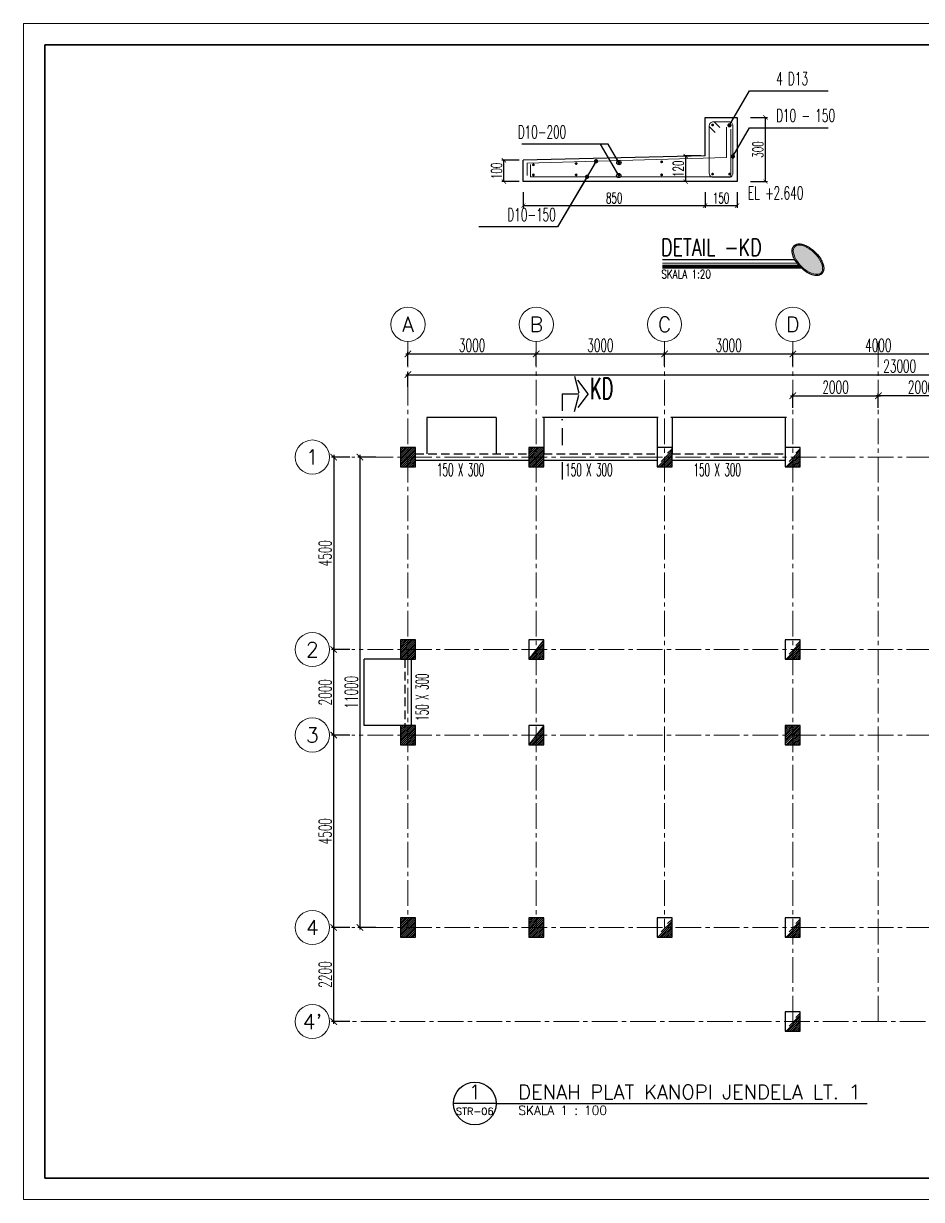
# Model space of a CAD drawing. Header units: inches. Extents: x 266054 to 836293, y -258454 to -102650.
# Drawn here: x 706297 to 727297, y -193548 to -166048 of the extents above; entities that cross this region are included whole.
import ezdxf
from ezdxf.enums import TextEntityAlignment as Align

# ---------------------------------------------------------------- set-up
doc = ezdxf.new("R2010")
doc.units = ezdxf.units.IN
doc.header["$LTSCALE"] = 800
doc.header["$MEASUREMENT"] = 0
for name, pattern in [('CENTER2', [1.125, 0.75, -0.125, 0.125, -0.125]), ('DASHDOT', [1, 0.5, -0.25, 0, -0.25]), ('HIDDEN', [0.375, 0.25, -0.125])]:
    doc.linetypes.add(name, pattern=pattern)
for name, color, linetype, lineweight in [('AS', 8, 'CENTER2', 5), ('BESI', 1, 'Continuous', 13), ('DIM', 251, 'Continuous', 0), ('DM', 8, 'Continuous', 5), ('GRS KOP', 1, 'Continuous', 35), ('hacht', 8, 'Continuous', 5), ('kop', 7, 'Continuous', 20), ('NOT', 7, 'Continuous', 15)]:
    doc.layers.add(name, color=color, linetype=linetype, lineweight=lineweight)
for name, color, linetype in [('Balok', 4, 'HIDDEN'), ('HAT', 8, 'Continuous'), ('KOL', 5, 'Continuous'), ('LOGO', 7, 'Continuous'), ('NOTASI', 230, 'Continuous'), ('POT', 15, 'DASHDOT'), ('sloop', 4, 'Continuous'), ('TEXT', 4, 'Continuous')]:
    doc.layers.add(name, color=color, linetype=linetype)
doc.styles.add('BARU', font='arial.ttf')
doc.styles.add('DICK STYLE 100', font='romans.shx', dxfattribs={"width": 0.6, "height": 300})
doc.styles.add('rm', font='romans.shx', dxfattribs={"width": 0.6, "height": 250})
doc.styles.add('ROMAND', font='romant.shx', dxfattribs={"width": 0.75, "height": 300})
doc.styles.add('ROMANS', font='romans.shx', dxfattribs={"width": 0.8, "height": 0.25})
doc.styles.add('S', font='SIMPLEX', dxfattribs={"width": 1.1})
doc.styles.get("Standard").update_dxf_attribs({"font": 'romans.shx'})
doc.dimstyles.new('100 A', dxfattribs={"dimtxt": 250, "dimasz": 150, "dimexe": 50, "dimexo": 50, "dimgap": 50, "dimtad": 1, "dimdec": 0, "dimrnd": 1, "dimtxsty": 'DICK STYLE 100', "dimblk": 'ARCHTICK', "dimcen": 100, "dimdle": 50, "dimclrd": 18, "dimclre": 18, "dimclrt": 7, "dimadec": 0, "dimazin": 2, "dimtfac": 1, "dimtdec": 0, "dimtix": 1, "dimtmove": 0, "dimatfit": 3, "dimfxl": 0, "dimarcsym": 0})
doc.dimstyles.new('Copy of 100', dxfattribs={"dimtxt": 200, "dimasz": 100, "dimexe": 50, "dimexo": 100, "dimgap": 50, "dimtad": 1, "dimdec": 0, "dimzin": 0, "dimdsep": 46, "dimtxsty": 'rm', "dimblk": 'ARCHTICK', "dimcen": 0.09, "dimclrd": 16, "dimclre": 16, "dimclrt": 7, "dimadec": 0, "dimazin": 0, "dimtfac": 1, "dimtdec": 0, "dimtix": 1, "dimtmove": 2, "dimatfit": 3, "dimfxl": 0, "dimtolj": 1, "dimtzin": 0, "dimarcsym": 0})
doc.dimstyles.get("Standard").update_dxf_attribs({"dimtxt": 0.18, "dimasz": 0.18, "dimexe": 0.18, "dimexo": 0.0625, "dimgap": 0.09, "dimtad": 0, "dimtih": 1, "dimtoh": 1, "dimdec": 4, "dimzin": 0, "dimdsep": 46, "dimtxsty": 'Standard', "dimcen": 0.09, "dimadec": 0, "dimazin": 0, "dimtfac": 1, "dimtdec": 4, "dimtofl": 0, "dimtmove": 0, "dimatfit": 3, "dimfxl": 0, "dimtolj": 1, "dimtzin": 0, "dimarcsym": 0})

# ---------------------------------------------------------------- blocks, each defined once
blk = doc.blocks.new('NAV')
blk.add_circle((0, -0.4), 0.4)
at = {"style": 'S', "width": 0.75, "flags": 4}
blk.add_attdef('AV', text='', height=0.3, dxfattribs=at).set_placement((0, -0.4), align=Align.MIDDLE)
blk = doc.blocks.new('_ArchTick')
at = {"layer": 'LOGO', "color": 0, "const_width": 0.15}
blk.add_lwpolyline([(-0.5, -0.5), (0.5, 0.5)], dxfattribs=at)
blk = doc.blocks.new('*D300')
at = {"layer": 'Defpoints', "color": 0, "ltscale": 5}
for p in [(718287, -173774), (715287, -174106), (718287, -174106)]:
    blk.add_point(p, dxfattribs=at)
at = {"layer": 'hacht', "color": 18, "lineweight": -2, "ltscale": 5}
for p, q in [((715237, -173774), (718337, -173774)), ((715287, -174056), (715287, -173724)), ((718287, -174056), (718287, -173724))]:
    blk.add_line(p, q, dxfattribs=at)
at = {"layer": 'hacht', "color": 18, "lineweight": -2, "ltscale": 5, "xscale": 150, "yscale": 150, "zscale": 150, "rotation": 180}
blk.add_blockref('_ArchTick', (715287, -173774), dxfattribs=at)
at = {"layer": 'hacht', "color": 18, "lineweight": -2, "ltscale": 5, "xscale": 150, "yscale": 150, "zscale": 150}
blk.add_blockref('_ArchTick', (718287, -173774), dxfattribs=at)
at = {"layer": 'hacht', "color": 7, "ltscale": 5, "insert": (716787, -173574), "char_height": 300, "attachment_point": 5, "style": 'DICK STYLE 100'}
blk.add_mtext('3000', dxfattribs=at)
blk = doc.blocks.new('*D301')
at = {"layer": 'Defpoints', "color": 0, "ltscale": 5}
for p in [(738287, -174260), (715287, -174593), (738287, -174593)]:
    blk.add_point(p, dxfattribs=at)
at = {"layer": 'hacht', "color": 18, "lineweight": -2, "ltscale": 5}
for p, q in [((715237, -174260), (738337, -174260)), ((715287, -174543), (715287, -174210)), ((738287, -174543), (738287, -174210))]:
    blk.add_line(p, q, dxfattribs=at)
at = {"layer": 'hacht', "color": 18, "lineweight": -2, "ltscale": 5, "xscale": 150, "yscale": 150, "zscale": 150, "rotation": 180}
blk.add_blockref('_ArchTick', (715287, -174260), dxfattribs=at)
at = {"layer": 'hacht', "color": 18, "lineweight": -2, "ltscale": 5, "xscale": 150, "yscale": 150, "zscale": 150}
blk.add_blockref('_ArchTick', (738287, -174260), dxfattribs=at)
at = {"layer": 'hacht', "color": 7, "ltscale": 5, "insert": (726787, -174060), "char_height": 300, "attachment_point": 5, "style": 'DICK STYLE 100'}
blk.add_mtext('23000', dxfattribs=at)
blk = doc.blocks.new('*D302')
at = {"layer": 'Defpoints', "color": 0, "ltscale": 5}
for p in [(721287, -173774), (718287, -174106), (721287, -174106)]:
    blk.add_point(p, dxfattribs=at)
at = {"layer": 'hacht', "color": 18, "lineweight": -2, "ltscale": 5}
for p, q in [((718237, -173774), (721337, -173774)), ((718287, -174056), (718287, -173724)), ((721287, -174056), (721287, -173724))]:
    blk.add_line(p, q, dxfattribs=at)
at = {"layer": 'hacht', "color": 18, "lineweight": -2, "ltscale": 5, "xscale": 150, "yscale": 150, "zscale": 150, "rotation": 180}
blk.add_blockref('_ArchTick', (718287, -173774), dxfattribs=at)
at = {"layer": 'hacht', "color": 18, "lineweight": -2, "ltscale": 5, "xscale": 150, "yscale": 150, "zscale": 150}
blk.add_blockref('_ArchTick', (721287, -173774), dxfattribs=at)
at = {"layer": 'hacht', "color": 7, "ltscale": 5, "insert": (719787, -173574), "char_height": 300, "attachment_point": 5, "style": 'DICK STYLE 100'}
blk.add_mtext('3000', dxfattribs=at)
blk = doc.blocks.new('*D303')
at = {"layer": 'Defpoints', "color": 0, "ltscale": 5}
for p in [(724287, -173774), (721287, -174106), (724287, -174106)]:
    blk.add_point(p, dxfattribs=at)
at = {"layer": 'hacht', "color": 18, "lineweight": -2, "ltscale": 5}
for p, q in [((721237, -173774), (724337, -173774)), ((721287, -174056), (721287, -173724)), ((724287, -174056), (724287, -173724))]:
    blk.add_line(p, q, dxfattribs=at)
at = {"layer": 'hacht', "color": 18, "lineweight": -2, "ltscale": 5, "xscale": 150, "yscale": 150, "zscale": 150, "rotation": 180}
blk.add_blockref('_ArchTick', (721287, -173774), dxfattribs=at)
at = {"layer": 'hacht', "color": 18, "lineweight": -2, "ltscale": 5, "xscale": 150, "yscale": 150, "zscale": 150}
blk.add_blockref('_ArchTick', (724287, -173774), dxfattribs=at)
at = {"layer": 'hacht', "color": 7, "ltscale": 5, "insert": (722787, -173574), "char_height": 300, "attachment_point": 5, "style": 'DICK STYLE 100'}
blk.add_mtext('3000', dxfattribs=at)
blk = doc.blocks.new('*D304')
at = {"layer": 'Defpoints', "color": 0, "ltscale": 5}
for p in [(728287, -173774), (724287, -174106), (728287, -174106)]:
    blk.add_point(p, dxfattribs=at)
at = {"layer": 'hacht', "color": 18, "lineweight": -2, "ltscale": 5}
for p, q in [((724237, -173774), (728337, -173774)), ((724287, -174056), (724287, -173724)), ((728287, -174056), (728287, -173724))]:
    blk.add_line(p, q, dxfattribs=at)
at = {"layer": 'hacht', "color": 18, "lineweight": -2, "ltscale": 5, "xscale": 150, "yscale": 150, "zscale": 150, "rotation": 180}
blk.add_blockref('_ArchTick', (724287, -173774), dxfattribs=at)
at = {"layer": 'hacht', "color": 18, "lineweight": -2, "ltscale": 5, "xscale": 150, "yscale": 150, "zscale": 150}
blk.add_blockref('_ArchTick', (728287, -173774), dxfattribs=at)
at = {"layer": 'hacht', "color": 7, "ltscale": 5, "insert": (726287, -173574), "char_height": 300, "attachment_point": 5, "style": 'DICK STYLE 100'}
blk.add_mtext('4000', dxfattribs=at)
blk = doc.blocks.new('*D308')
at = {"layer": 'Defpoints', "color": 0, "ltscale": 5}
for p in [(713551, -182687), (713976, -182687), (713976, -187187)]:
    blk.add_point(p, dxfattribs=at)
at = {"layer": 'hacht', "color": 18, "lineweight": -2, "ltscale": 5}
for p, q in [((713926, -182687), (713501, -182687)), ((713551, -187237), (713551, -182637)), ((713926, -187187), (713501, -187187))]:
    blk.add_line(p, q, dxfattribs=at)
at = {"layer": 'hacht', "color": 18, "lineweight": -2, "ltscale": 5, "xscale": 150, "yscale": 150, "zscale": 150}
for p, rotation in [((713551, -182687), 90), ((713551, -187187), 270)]:
    blk.add_blockref('_ArchTick', p, dxfattribs=dict(at, rotation=rotation))
at = {"layer": 'hacht', "color": 7, "ltscale": 5, "insert": (713351, -184937), "char_height": 300, "attachment_point": 5, "rotation": 90, "style": 'DICK STYLE 100'}
blk.add_mtext('4500', dxfattribs=at)
blk = doc.blocks.new('*D309')
at = {"layer": 'Defpoints', "color": 0, "ltscale": 5}
for p in [(713551, -187187), (713976, -187187), (713976, -189387)]:
    blk.add_point(p, dxfattribs=at)
at = {"layer": 'hacht', "color": 18, "lineweight": -2, "ltscale": 5}
for p, q in [((713926, -187187), (713501, -187187)), ((713551, -189437), (713551, -187137)), ((713926, -189387), (713501, -189387))]:
    blk.add_line(p, q, dxfattribs=at)
at = {"layer": 'hacht', "color": 18, "lineweight": -2, "ltscale": 5, "xscale": 150, "yscale": 150, "zscale": 150}
for p, rotation in [((713551, -187187), 90), ((713551, -189387), 270)]:
    blk.add_blockref('_ArchTick', p, dxfattribs=dict(at, rotation=rotation))
at = {"layer": 'hacht', "color": 7, "ltscale": 5, "insert": (713351, -188287), "char_height": 300, "attachment_point": 5, "rotation": 90, "style": 'DICK STYLE 100'}
blk.add_mtext('2200', dxfattribs=at)
blk = doc.blocks.new('*D310')
at = {"layer": 'Defpoints', "color": 0, "ltscale": 5}
for p in [(713551, -180687), (713976, -180687), (713976, -182687)]:
    blk.add_point(p, dxfattribs=at)
at = {"layer": 'hacht', "color": 18, "lineweight": -2, "ltscale": 5}
for p, q in [((713551, -182737), (713551, -180637)), ((713926, -180687), (713501, -180687)), ((713926, -182687), (713501, -182687))]:
    blk.add_line(p, q, dxfattribs=at)
at = {"layer": 'hacht', "color": 18, "lineweight": -2, "ltscale": 5, "xscale": 150, "yscale": 150, "zscale": 150}
for p, rotation in [((713551, -180687), 90), ((713551, -182687), 270)]:
    blk.add_blockref('_ArchTick', p, dxfattribs=dict(at, rotation=rotation))
at = {"layer": 'hacht', "color": 7, "ltscale": 5, "insert": (713351, -181687), "char_height": 300, "attachment_point": 5, "rotation": 90, "style": 'DICK STYLE 100'}
blk.add_mtext('2000', dxfattribs=at)
blk = doc.blocks.new('*D311')
at = {"layer": 'Defpoints', "color": 0, "ltscale": 5}
for p in [(713976, -176187), (713551, -180687), (713976, -180687)]:
    blk.add_point(p, dxfattribs=at)
at = {"layer": 'hacht', "color": 18, "lineweight": -2, "ltscale": 5}
for p, q in [((713926, -176187), (713501, -176187)), ((713551, -176137), (713551, -180737)), ((713926, -180687), (713501, -180687))]:
    blk.add_line(p, q, dxfattribs=at)
at = {"layer": 'hacht', "color": 18, "lineweight": -2, "ltscale": 5, "xscale": 150, "yscale": 150, "zscale": 150}
for p, rotation in [((713551, -176187), 90), ((713551, -180687), 270)]:
    blk.add_blockref('_ArchTick', p, dxfattribs=dict(at, rotation=rotation))
at = {"layer": 'hacht', "color": 7, "ltscale": 5, "insert": (713351, -178437), "char_height": 300, "attachment_point": 5, "rotation": 90, "style": 'DICK STYLE 100'}
blk.add_mtext('4500', dxfattribs=at)
blk = doc.blocks.new('*D312')
at = {"layer": 'Defpoints', "color": 0, "ltscale": 5}
for p in [(714587, -176187), (714162, -187187), (714587, -187187)]:
    blk.add_point(p, dxfattribs=at)
at = {"layer": 'hacht', "color": 18, "lineweight": -2, "ltscale": 5}
for p, q in [((714537, -176187), (714112, -176187)), ((714162, -176137), (714162, -187237)), ((714537, -187187), (714112, -187187))]:
    blk.add_line(p, q, dxfattribs=at)
at = {"layer": 'hacht', "color": 18, "lineweight": -2, "ltscale": 5, "xscale": 150, "yscale": 150, "zscale": 150}
for p, rotation in [((714162, -176187), 90), ((714162, -187187), 270)]:
    blk.add_blockref('_ArchTick', p, dxfattribs=dict(at, rotation=rotation))
at = {"layer": 'hacht', "color": 7, "ltscale": 5, "insert": (713962, -181687), "char_height": 300, "attachment_point": 5, "rotation": 90, "style": 'DICK STYLE 100'}
blk.add_mtext('11000', dxfattribs=at)
blk = doc.blocks.new('*D313')
at = {"layer": 'Defpoints', "color": 0, "ltscale": 5}
for p in [(726287, -174752), (724287, -175084), (726287, -175084)]:
    blk.add_point(p, dxfattribs=at)
at = {"layer": 'hacht', "color": 18, "lineweight": -2, "ltscale": 5}
for p, q in [((724237, -174752), (726337, -174752)), ((724287, -175034), (724287, -174702)), ((726287, -175034), (726287, -174702))]:
    blk.add_line(p, q, dxfattribs=at)
at = {"layer": 'hacht', "color": 18, "lineweight": -2, "ltscale": 5, "xscale": 150, "yscale": 150, "zscale": 150, "rotation": 180}
blk.add_blockref('_ArchTick', (724287, -174752), dxfattribs=at)
at = {"layer": 'hacht', "color": 18, "lineweight": -2, "ltscale": 5, "xscale": 150, "yscale": 150, "zscale": 150}
blk.add_blockref('_ArchTick', (726287, -174752), dxfattribs=at)
at = {"layer": 'hacht', "color": 7, "ltscale": 5, "insert": (725287, -174552), "char_height": 300, "attachment_point": 5, "style": 'DICK STYLE 100'}
blk.add_mtext('2000', dxfattribs=at)
blk = doc.blocks.new('*D314')
at = {"layer": 'Defpoints', "color": 0, "ltscale": 5}
for p in [(726287, -174752), (726287, -175084), (728287, -175084)]:
    blk.add_point(p, dxfattribs=at)
at = {"layer": 'hacht', "color": 18, "lineweight": -2, "ltscale": 5}
for p, q in [((728337, -174752), (726237, -174752)), ((726287, -175034), (726287, -174702)), ((728287, -175034), (728287, -174702))]:
    blk.add_line(p, q, dxfattribs=at)
at = {"layer": 'hacht', "color": 18, "lineweight": -2, "ltscale": 5, "xscale": 150, "yscale": 150, "zscale": 150, "rotation": 180}
blk.add_blockref('_ArchTick', (726287, -174752), dxfattribs=at)
at = {"layer": 'hacht', "color": 18, "lineweight": -2, "ltscale": 5, "xscale": 150, "yscale": 150, "zscale": 150}
blk.add_blockref('_ArchTick', (728287, -174752), dxfattribs=at)
at = {"layer": 'hacht', "color": 7, "ltscale": 5, "insert": (727287, -174552), "char_height": 300, "attachment_point": 5, "style": 'DICK STYLE 100'}
blk.add_mtext('2000', dxfattribs=at)
blk = doc.blocks.new('kop')
at = {"layer": 'GRS KOP'}
blk.add_lwpolyline([(1, 54), (83, 54), (83, 1), (1, 1)], close=True, dxfattribs=at)
at = {"layer": 'kop', "color": 7}
for p, q in [((84, 55), (0, 55)), ((0, 55), (0, 0)), ((0, 0), (84, 0))]:
    blk.add_line(p, q, dxfattribs=at)
at = {"layer": 'kop', "style": 'BARU', "flags": 4}
for p, height in [((73.8, 5.4), 0.35), ((73.8, 4.9), 0.35), ((80.303, 5.382), 0.25), ((80.303, 4.882), 0.25), ((73.8, 4.4), 0.35), ((80.303, 4.382), 0.25)]:
    blk.add_attdef('-', p, '', height=height, dxfattribs=at)
at = {"layer": 'kop', "flags": 4}
for tag, p in [('AR-00', (78.057, 2.648)), ('00', (81.238, 2.647))]:
    blk.add_attdef(tag, text='', height=0.35, dxfattribs=at).set_placement(p, align=Align.MIDDLE)
blk = doc.blocks.new('Ndtpd')
at = {"lineweight": -3}
blk.add_line((0.747, 0), (-0.747, 0), dxfattribs=at)
blk.add_circle((0, 0), 0.747, dxfattribs=at)
at = {"color": 10, "lineweight": -3, "style": 'S', "width": 1.1, "flags": 4}
blk.add_attdef('NO', text='', height=0.5, dxfattribs=at).set_placement((0, 0.148), align=Align.CENTER)
blk.add_attdef('NDTPD', (1.516, 0.148), '', height=0.5, dxfattribs=at)
at = {"color": 5, "lineweight": -3, "style": 'S', "width": 1.1, "flags": 4}
blk.add_attdef('NOLBR', text='', height=0.3, dxfattribs=at).set_placement((0, -0.398), align=Align.CENTER)
blk.add_attdef('SKALA', (1.523, -0.398), '', height=0.3, dxfattribs=at)
blk = doc.blocks.new('*D487')
at = {"layer": 'Defpoints', "color": 0}
for p in [(717985, -169894), (722235, -169894), (722235, -170305)]:
    blk.add_point(p, dxfattribs=at)
at = {"layer": 'DIM', "color": 16, "lineweight": -2}
for p, q in [((717985, -169994), (717985, -170355)), ((722235, -169994), (722235, -170355)), ((717985, -170305), (722235, -170305))]:
    blk.add_line(p, q, dxfattribs=at)
at = {"layer": 'DIM', "color": 16, "lineweight": -2, "xscale": 100, "yscale": 100, "zscale": 100, "rotation": 180}
blk.add_blockref('_ArchTick', (717985, -170305), dxfattribs=at)
at = {"layer": 'DIM', "color": 16, "lineweight": -2, "xscale": 100, "yscale": 100, "zscale": 100}
blk.add_blockref('_ArchTick', (722235, -170305), dxfattribs=at)
at = {"layer": 'DIM', "color": 7, "insert": (720110, -170130), "char_height": 250, "attachment_point": 5, "style": 'rm'}
blk.add_mtext('\\A1;850', dxfattribs=at)
blk = doc.blocks.new('*D488')
at = {"layer": 'Defpoints', "color": 0}
for p in [(717533, -169245), (717985, -169245), (717985, -169745)]:
    blk.add_point(p, dxfattribs=at)
at = {"layer": 'DIM', "color": 16, "lineweight": -2}
for p, q in [((717885, -169245), (717483, -169245)), ((717533, -169745), (717533, -169245)), ((717885, -169745), (717483, -169745))]:
    blk.add_line(p, q, dxfattribs=at)
at = {"layer": 'DIM', "color": 16, "lineweight": -2, "xscale": 100, "yscale": 100, "zscale": 100}
for p, rotation in [((717533, -169245), 90), ((717533, -169745), 270)]:
    blk.add_blockref('_ArchTick', p, dxfattribs=dict(at, rotation=rotation))
at = {"layer": 'DIM', "color": 7, "insert": (717358, -169495), "char_height": 250, "attachment_point": 5, "rotation": 90, "style": 'rm'}
blk.add_mtext('\\A1;100', dxfattribs=at)
blk = doc.blocks.new('*D489')
at = {"layer": 'Defpoints', "color": 0}
for p in [(721783, -169145), (722235, -169145), (722235, -169745)]:
    blk.add_point(p, dxfattribs=at)
at = {"layer": 'DIM', "color": 16, "lineweight": -2}
for p, q in [((722135, -169145), (721733, -169145)), ((721783, -169745), (721783, -169145)), ((722135, -169745), (721733, -169745))]:
    blk.add_line(p, q, dxfattribs=at)
at = {"layer": 'DIM', "color": 16, "lineweight": -2, "xscale": 100, "yscale": 100, "zscale": 100}
for p, rotation in [((721783, -169145), 90), ((721783, -169745), 270)]:
    blk.add_blockref('_ArchTick', p, dxfattribs=dict(at, rotation=rotation))
at = {"layer": 'DIM', "color": 7, "insert": (721608, -169445), "char_height": 250, "attachment_point": 5, "rotation": 90, "style": 'rm'}
blk.add_mtext('\\A1;120', dxfattribs=at)
blk = doc.blocks.new('*D490')
at = {"layer": 'Defpoints', "color": 0}
for p in [(723195, -168245), (723647, -168245), (723195, -169745)]:
    blk.add_point(p, dxfattribs=at)
at = {"layer": 'DIM', "color": 16, "lineweight": -2}
for p, q in [((723295, -168245), (723697, -168245)), ((723647, -169745), (723647, -168245)), ((723295, -169745), (723697, -169745))]:
    blk.add_line(p, q, dxfattribs=at)
at = {"layer": 'DIM', "color": 16, "lineweight": -2, "xscale": 100, "yscale": 100, "zscale": 100}
for p, rotation in [((723647, -168245), 90), ((723647, -169745), 270)]:
    blk.add_blockref('_ArchTick', p, dxfattribs=dict(at, rotation=rotation))
at = {"layer": 'DIM', "color": 7, "insert": (723472, -168995), "char_height": 250, "attachment_point": 5, "rotation": 90, "style": 'rm'}
blk.add_mtext('\\A1;300', dxfattribs=at)
blk = doc.blocks.new('*D491')
at = {"layer": 'Defpoints', "color": 0}
for p in [(722235, -169894), (722985, -169894), (722985, -170305)]:
    blk.add_point(p, dxfattribs=at)
at = {"layer": 'DIM', "color": 16, "lineweight": -2}
for p, q in [((722235, -169994), (722235, -170355)), ((722985, -169994), (722985, -170355)), ((722235, -170305), (722985, -170305))]:
    blk.add_line(p, q, dxfattribs=at)
at = {"layer": 'DIM', "color": 16, "lineweight": -2, "xscale": 100, "yscale": 100, "zscale": 100, "rotation": 180}
blk.add_blockref('_ArchTick', (722235, -170305), dxfattribs=at)
at = {"layer": 'DIM', "color": 16, "lineweight": -2, "xscale": 100, "yscale": 100, "zscale": 100}
blk.add_blockref('_ArchTick', (722985, -170305), dxfattribs=at)
at = {"layer": 'DIM', "color": 7, "insert": (722610, -170130), "char_height": 250, "attachment_point": 5, "style": 'rm'}
blk.add_mtext('\\A1;150', dxfattribs=at)

msp = doc.modelspace()

# ---------------------------------------------------------------- hatches: boundary and pattern name
at = {"layer": 'DM'}
h = msp.add_hatch(color=253, dxfattribs=at)
h.set_gradient(color1=(173, 173, 173), one_color=1, tint=1, name='SPHERICAL')
edge = h.paths.add_edge_path()
edge.add_ellipse((724641.5, -171571.9), major_axis=(-305.5, 305.5), ratio=0.5030364, start_angle=-238.65144, end_angle=63.29594)
edge.add_ellipse((724641.5, -171571.9), major_axis=(-305.5, 305.5), ratio=0.5030364, start_angle=63.29594, end_angle=121.34856)
at = {"layer": 'hacht', "ltscale": 5}
h = msp.add_hatch(dxfattribs=at)
h.set_pattern_fill('ANSI31', color=256, scale=250, style=0)
h.set_pattern_definition([(45, (397430.503, -3335.423), (-22.097087, 22.097087), [])])
h.paths.add_polyline_path([(715462.3, -175962.3), (715112.3, -175962.3), (715112.3, -176412.3), (715462.3, -176412.3)])
h = msp.add_hatch(dxfattribs=at)
h.set_pattern_fill('ANSI31', color=256, scale=250, style=0)
h.set_pattern_definition([(45, (400430.503, -3335.423), (-22.097087, 22.097087), [])])
h.paths.add_polyline_path([(718462.3, -175962.3), (718112.3, -175962.3), (718112.3, -176412.3), (718462.3, -176412.3)])
h = msp.add_hatch(dxfattribs=at)
h.set_pattern_fill('ANSI31', color=256, scale=250, style=0)
h.set_pattern_definition([(45, (403430.503, -3335.423), (-22.097087, 22.097087), [])])
h.paths.add_polyline_path([(721112.3, -176412.3), (721462.3, -176412.3), (721462.3, -175962.3)])
h = msp.add_hatch(dxfattribs=at)
h.set_pattern_fill('ANSI31', color=256, scale=250, style=0)
h.set_pattern_definition([(45, (406430.503, -3335.423), (-22.097087, 22.097087), [])])
h.paths.add_polyline_path([(724112.3, -176412.3), (724462.3, -176412.3), (724462.3, -175962.3)])
h = msp.add_hatch(dxfattribs=at)
h.set_pattern_fill('ANSI31', color=256, scale=250, style=0)
h.set_pattern_definition([(45, (397430.503, -7835.423), (-22.097087, 22.097087), [])])
h.paths.add_polyline_path([(715462.3, -180462.3), (715112.3, -180462.3), (715112.3, -180912.3), (715462.3, -180912.3)])
h = msp.add_hatch(dxfattribs=at)
h.set_pattern_fill('ANSI31', color=256, scale=250, style=0)
h.set_pattern_definition([(45, (400430.503, -7835.423), (-22.097087, 22.097087), [])])
h.paths.add_polyline_path([(718112.3, -180912.3), (718462.3, -180912.3), (718462.3, -180462.3)])
h = msp.add_hatch(dxfattribs=at)
h.set_pattern_fill('ANSI31', color=256, scale=250, style=0)
h.set_pattern_definition([(45, (406430.503, -7835.423), (-22.097087, 22.097087), [])])
h.paths.add_polyline_path([(724112.3, -180912.3), (724462.3, -180912.3), (724462.3, -180462.3)])
h = msp.add_hatch(dxfattribs=at)
h.set_pattern_fill('ANSI31', color=256, scale=250, style=0)
h.set_pattern_definition([(45, (397430.503, -9835.423), (-22.097087, 22.097087), [])])
h.paths.add_polyline_path([(715462.3, -182462.3), (715112.3, -182462.3), (715112.3, -182912.3), (715462.3, -182912.3)])
h = msp.add_hatch(dxfattribs=at)
h.set_pattern_fill('ANSI31', color=256, scale=250, style=0)
h.set_pattern_definition([(45, (400430.503, -9835.423), (-22.097087, 22.097087), [])])
h.paths.add_polyline_path([(718112.3, -182912.3), (718462.3, -182912.3), (718462.3, -182462.3)])
h = msp.add_hatch(dxfattribs=at)
h.set_pattern_fill('ANSI31', color=256, scale=250, style=0)
h.set_pattern_definition([(45, (406430.503, -9835.423), (-22.097087, 22.097087), [])])
h.paths.add_polyline_path([(724462.3, -182462.3), (724112.3, -182462.3), (724112.3, -182912.3), (724462.3, -182912.3)])
h = msp.add_hatch(dxfattribs=at)
h.set_pattern_fill('ANSI31', color=256, scale=250, style=0)
h.set_pattern_definition([(45, (397430.503, -14335.423), (-22.097087, 22.097087), [])])
h.paths.add_polyline_path([(715462.3, -186962.3), (715112.3, -186962.3), (715112.3, -187412.3), (715462.3, -187412.3)])
h = msp.add_hatch(dxfattribs=at)
h.set_pattern_fill('ANSI31', color=256, scale=250, style=0)
h.set_pattern_definition([(45, (400430.503, -14335.423), (-22.097087, 22.097087), [])])
h.paths.add_polyline_path([(718462.3, -186962.3), (718112.3, -186962.3), (718112.3, -187412.3), (718462.3, -187412.3)])
h = msp.add_hatch(dxfattribs=at)
h.set_pattern_fill('ANSI31', color=256, scale=250, style=0)
h.set_pattern_definition([(45, (403430.503, -14335.423), (-22.097087, 22.097087), [])])
h.paths.add_polyline_path([(721112.3, -187412.3), (721462.3, -187412.3), (721462.3, -186962.3)])
h = msp.add_hatch(dxfattribs=at)
h.set_pattern_fill('ANSI31', color=256, scale=250, style=0)
h.set_pattern_definition([(45, (406430.503, -14335.423), (-22.097087, 22.097087), [])])
h.paths.add_polyline_path([(724112.3, -187412.3), (724462.3, -187412.3), (724462.3, -186962.3)])
h = msp.add_hatch(dxfattribs=at)
h.set_pattern_fill('ANSI31', color=256, scale=250, style=0)
h.set_pattern_definition([(45, (406430.503, -16535.423), (-22.097087, 22.097087), [])])
h.paths.add_polyline_path([(724112.3, -189612.3), (724462.3, -189612.3), (724462.3, -189162.3)])

# ---------------------------------------------------------------- linework, layer by layer
at = {"ltscale": 100, "const_width": 34.7}
msp.add_lwpolyline([(721238, -171571.9), (724334.8, -171571.9)], dxfattribs=at)
at = {"layer": 'AS'}
for p, q in [((715287.3, -173483.8), (715287.3, -187187.3)), ((718287.3, -173483.8), (718287.3, -187187.3)), ((721287.3, -173483.8), (721287.3, -187187.3)), ((724287.3, -173483.8), (724287.3, -189410.7)), ((726287.3, -173483.8), (726287.3, -189387.3)), ((738343.3, -176187.3), (713976.2, -176187.3)), ((738343.3, -180687.3), (713976.2, -180687.3)), ((738343.3, -182687.3), (713976.2, -182687.3)), ((738343.3, -187187.3), (713976.2, -187187.3)), ((728287.3, -189387.3), (713976.2, -189387.3))]:
    msp.add_line(p, q, dxfattribs=at)
at = {"layer": 'Balok', "linetype": 'Continuous'}
for p, q in [((717347.3, -175262.3), (715727.3, -175262.3)), ((715727.3, -175262.3), (715727.3, -176112.3)), ((717347.3, -175262.3), (717347.3, -176112.3)), ((721137.3, -175262.3), (718437.3, -175262.3)), ((718462.3, -175262.3), (718462.3, -176112.3)), ((721112.3, -175262.3), (721112.3, -176112.3)), ((724137.3, -175262.3), (721437.3, -175262.3)), ((721462.3, -175262.3), (721462.3, -176112.3)), ((724112.3, -175262.3), (724112.3, -176112.3)), ((714262.3, -182462.3), (714262.3, -180912.3)), ((715112.3, -180912.3), (714262.3, -180912.3)), ((715112.3, -182462.3), (714262.3, -182462.3))]:
    msp.add_line(p, q, dxfattribs=at)
at = {"layer": 'Balok'}
for points in [[(715462.3, -176112.3), (718112.3, -176112.3)], [(718462.3, -176112.3), (721112.3, -176112.3)], [(721462.3, -176112.3), (724112.3, -176112.3)], [(715212.3, -180912.3), (715212.3, -182462.3)]]:
    msp.add_lwpolyline(points, dxfattribs=at)
at = {"layer": 'Balok', "linetype": 'Continuous'}
for points in [[(715462.3, -176262.3), (718112.3, -176262.3)], [(718462.3, -176262.3), (721112.3, -176262.3)], [(721462.3, -176262.3), (724112.3, -176262.3)], [(715362.3, -180912.3), (715362.3, -182462.3)]]:
    msp.add_lwpolyline(points, dxfattribs=at)
at = {"layer": 'BESI'}
for points in [[(722739.8, -168469.2), (722739.8, -169185), (718071.2, -169312.7), (718071.2, -169602.7)], [(722835.7, -168515.2), (722835.7, -169632.1), (718156.5, -169632.1), (718156.5, -169348.7)]]:
    msp.add_lwpolyline(points, dxfattribs=at)
msp.add_lwpolyline([(722471, -168594.3), (722334.6, -168457.8), (722334.6, -168434.7, -0.4142136), (722424.6, -168344.7), (722794.6, -168344.7, -0.4142136), (722884.6, -168434.7), (722884.6, -169554.7, -0.4142136), (722794.6, -169644.7), (722424.6, -169644.7, -0.4142136), (722334.6, -169554.7), (722334.6, -168434.7, -0.4142136), (722424.6, -168344.7), (722447.7, -168344.7), (722584.2, -168481.1)], format="xyb", dxfattribs=at)
at = {"layer": 'hacht', "ltscale": 2}
for p, q in [((721238, -171650.1), (724385.9, -171650.1)), ((721238, -171696.4), (724422.9, -171696.4)), ((721238, -171719.5), (724443.5, -171719.5)), ((721238, -171742.7), (724465.6, -171742.7)), ((721238, -171765.8), (724489.4, -171765.8))]:
    msp.add_line(p, q, dxfattribs=at)
at = {"layer": 'hacht', "ltscale": 5}
for p, q in [((718112.3, -180912.3), (718462.3, -180462.3)), ((718112.3, -182912.3), (718462.3, -182462.3))]:
    msp.add_line(p, q, dxfattribs=at)
at = {"layer": 'hacht', "ltscale": 2, "extrusion": (0, 0, -1)}
for start_param, end_param in [(-1.1047225, 4.1652534), (4.1652534, 5.1784628)]:
    msp.add_ellipse((724641.5, -171571.9), major_axis=(-305.5, 305.5), ratio=0.5030364, start_param=start_param, end_param=end_param, dxfattribs=at)
at = {"layer": 'HAT', "const_width": 32.3}
for points in [[(722394.6, -168420.2, 1), (722426.9, -168420.2, 1)], [(722824.5, -168420.2, -1), (722792.3, -168420.2, -1)], [(718204.7, -169351.8, -1), (718237, -169351.8, -1)], [(719204.7, -169321.6, -1), (719237, -169321.6, -1)], [(720204.7, -169299.7, -1), (720237, -169299.7, -1)], [(721204.7, -169283.3, -1), (721237, -169283.3, -1)], [(718204.7, -169587.2, -1), (718237, -169587.2, -1)], [(719204.7, -169587.2, -1), (719237, -169587.2, -1)], [(720204.7, -169587.2, -1), (720237, -169587.2, -1)], [(721204.7, -169587.2, -1), (721237, -169587.2, -1)], [(722394.6, -169569.1, -1), (722426.9, -169569.1, -1)], [(722824.5, -169569.1, 1), (722792.3, -169569.1, 1)]]:
    msp.add_lwpolyline(points, format="xyb", close=True, dxfattribs=at)
at = {"layer": 'KOL', "ltscale": 5}
for points in [[(715112.3, -176412.3), (715462.3, -176412.3), (715462.3, -175962.3), (715112.3, -175962.3)], [(718112.3, -176412.3), (718462.3, -176412.3), (718462.3, -175962.3), (718112.3, -175962.3)], [(721112.3, -176412.3), (721462.3, -176412.3), (721462.3, -175962.3), (721112.3, -175962.3)], [(724112.3, -176412.3), (724462.3, -176412.3), (724462.3, -175962.3), (724112.3, -175962.3)], [(715112.3, -180912.3), (715462.3, -180912.3), (715462.3, -180462.3), (715112.3, -180462.3)], [(718112.3, -180912.3), (718462.3, -180912.3), (718462.3, -180462.3), (718112.3, -180462.3)], [(724112.3, -180912.3), (724462.3, -180912.3), (724462.3, -180462.3), (724112.3, -180462.3)], [(715112.3, -182912.3), (715462.3, -182912.3), (715462.3, -182462.3), (715112.3, -182462.3)], [(718112.3, -182912.3), (718462.3, -182912.3), (718462.3, -182462.3), (718112.3, -182462.3)], [(724112.3, -182912.3), (724462.3, -182912.3), (724462.3, -182462.3), (724112.3, -182462.3)], [(715112.3, -187412.3), (715462.3, -187412.3), (715462.3, -186962.3), (715112.3, -186962.3)], [(718112.3, -187412.3), (718462.3, -187412.3), (718462.3, -186962.3), (718112.3, -186962.3)], [(721112.3, -187412.3), (721462.3, -187412.3), (721462.3, -186962.3), (721112.3, -186962.3)], [(724112.3, -187412.3), (724462.3, -187412.3), (724462.3, -186962.3), (724112.3, -186962.3)], [(724112.3, -189612.3), (724462.3, -189612.3), (724462.3, -189162.3), (724112.3, -189162.3)]]:
    msp.add_lwpolyline(points, close=True, dxfattribs=at)
at = {"layer": 'NOT', "lineweight": -3}
msp.add_line((717350.4, -191301.5), (726029.4, -191301.5), dxfattribs=at)
at = {"layer": 'NOTASI', "ltscale": 2}
for points, knots in [([(724351.3, -171599.6), (724327.4, -171558.9), (724320.7, -171545.8), (724303.3, -171509.2), (724294.1, -171485.8), (724280.2, -171440.1), (724275.5, -171417.8), (724271, -171375), (724271.2, -171354.5), (724275.9, -171322.8), (724278.9, -171311), (724287, -171288.7), (724292.3, -171278.2), (724305, -171258.8), (724312.6, -171250), (724329.6, -171234.5), (724339.2, -171227.8), (724359.7, -171216.8), (724370.8, -171212.5), (724394, -171206), (724406.2, -171203.9), (724431.5, -171201.9), (724444.6, -171202), (724484.8, -171205.1), (724512.9, -171211.1), (724570.7, -171230), (724600.5, -171243), (724660.1, -171275.2), (724690, -171294.3), (724748.3, -171337.6), (724776.7, -171361.7), (724830.4, -171413.5), (724855.7, -171441.2), (724901.6, -171498.5), (724922.3, -171528.2), (724957.8, -171587.8), (724972.6, -171617.7), (724995.5, -171676.4), (725003.5, -171705.1), (725010.8, -171752.2), (725011.9, -171771.2), (725010, -171803.4), (725008, -171816.9), (725001.1, -171842.5), (724996.3, -171854.6), (724985.1, -171874.9), (724979.1, -171883.4), (724970.5, -171893.1), (724968.6, -171895.1), (724966.6, -171897.1), (724960.4, -171903.4), (724953.5, -171909), (724938.7, -171919), (724930.8, -171923.3), (724914.1, -171930.5), (724905.4, -171933.5), (724887.3, -171938), (724877.9, -171939.6), (724848.5, -171942.5), (724827.6, -171941.9), (724784.2, -171935.7), (724761.6, -171930.2), (724715.6, -171914.8), (724692, -171904.9), (724659.4, -171888.5), (724650.5, -171883.7), (724641.5, -171878.6)], [2.0767628, 2.0767628, 2.0767628, 2.0767628, 2.1866625, 2.1866625, 2.3862146, 2.3862146, 2.5857668, 2.5857668, 2.785319, 2.785319, 2.9121138, 2.9121138, 3.0389086, 3.0389086, 3.1657034, 3.1657034, 3.2924983, 3.2924983, 3.4192931, 3.4192931, 3.5460879, 3.5460879, 3.6728828, 3.6728828, 3.9239312, 3.9239312, 4.1749796, 4.1749796, 4.426028, 4.426028, 4.6770765, 4.6770765, 4.9281249, 4.9281249, 5.1791733, 5.1791733, 5.4302217, 5.4302217, 5.6812701, 5.6812701, 5.861619, 5.861619, 6.0007077, 6.0007077, 6.1397964, 6.1397964, 6.2527106, 6.2527106, 6.2831853, 6.2831853, 6.2831853, 6.3808586, 6.3808586, 6.4785319, 6.4785319, 6.5762052, 6.5762052, 6.6738784, 6.6738784, 6.8734306, 6.8734306, 7.0729827, 7.0729827, 7.2725349, 7.2725349, 7.3480161, 7.3480161, 7.3480161, 7.3480161]), ([(724641.5, -171878.6), (724608.3, -171858.7), (724602.8, -171855.2), (724573.8, -171835.9), (724550.6, -171818.6), (724505.4, -171781.1), (724483.6, -171761), (724442, -171718.6), (724422.3, -171696.5), (724385.8, -171650.9), (724369, -171627.5), (724353.1, -171602.4), (724352.2, -171601), (724351.3, -171599.6)], [1.14260602, 1.14260602, 1.14260602, 1.14260602, 1.18890174, 1.18890174, 1.38845389, 1.38845389, 1.58800604, 1.58800604, 1.78755819, 1.78755819, 1.98711034, 1.98711034, 1.99898545, 1.99898545, 1.99898545, 1.99898545])]:
    msp.add_open_spline(points, degree=3, knots=knots, dxfattribs=at)
at = {"layer": 'POT', "linetype": 'DASHDOT'}
for p, q in [((719498.7, -174708.4, 1574.9), (719185.1, -174292.6, 1574.9)), ((719185.1, -174292.6, 1574.9), (719286.5, -174708.4, 1574.9)), ((718892.6, -174708.4, 1574.9), (719286.5, -174708.4, 1574.9)), ((718892.6, -174708.4, 1574.9), (718892.6, -176836.5, 1574.9)), ((719498.7, -174708.4, 1574.9), (719185.1, -175124.2, 1574.9)), ((719185.1, -175124.2, 1574.9), (719286.5, -174708.4, 1574.9))]:
    msp.add_line(p, q, dxfattribs=at)
at = {"layer": 'sloop'}
for p, q in [((722234.6, -169144.7), (722234.6, -168244.7)), ((722234.6, -168244.7), (722984.6, -168244.7)), ((722984.6, -168244.7), (722984.6, -169744.7)), ((722984.6, -169744.7), (722234.6, -169744.7))]:
    msp.add_line(p, q, dxfattribs=at)
for points in [[(722234.6, -169144.7), (717984.6, -169244.7)], [(717984.6, -169744.7), (717984.6, -169244.7)], [(722234.6, -169744.7), (717984.6, -169744.7)]]:
    msp.add_lwpolyline(points, dxfattribs=at)

# ---------------------------------------------------------------- block references
at = {"layer": 'kop', "xscale": 500, "yscale": 500, "zscale": 500}
msp.add_blockref('kop', (706296.5, -193548), dxfattribs=at)
at = {"layer": 'NOT'}
ref = msp.add_blockref('NAV', (715287.3, -172683.8), dxfattribs=dict(at, xscale=1000, yscale=1000, zscale=1000))
ref.add_attrib('AV', 'A', dxfattribs={"layer": '0', "height": 350, "flags": 4}).set_placement((715287.3, -173083.8), align=Align.MIDDLE)
ref = msp.add_blockref('NAV', (718287.3, -172683.8), dxfattribs=dict(at, xscale=1000, yscale=1000, zscale=1000))
ref.add_attrib('AV', 'B', dxfattribs={"layer": '0', "height": 350, "flags": 4}).set_placement((718287.3, -173083.8), align=Align.MIDDLE)
ref = msp.add_blockref('NAV', (721287.3, -172683.8), dxfattribs=dict(at, xscale=1000, yscale=1000, zscale=1000))
ref.add_attrib('AV', 'C', dxfattribs={"layer": '0', "height": 350, "flags": 4}).set_placement((721287.3, -173083.8), align=Align.MIDDLE)
ref = msp.add_blockref('NAV', (724287.3, -172683.8), dxfattribs=dict(at, xscale=1000, yscale=1000, zscale=1000))
ref.add_attrib('AV', 'D', dxfattribs={"layer": '0', "height": 350, "flags": 4}).set_placement((724287.3, -173083.8), align=Align.MIDDLE)
ref = msp.add_blockref('NAV', (713051.2, -175787.3), dxfattribs=dict(at, xscale=1000, yscale=1000, zscale=1000))
ref.add_attrib('AV', '1', dxfattribs={"layer": '0', "height": 350, "flags": 4}).set_placement((713051.2, -176187.3), align=Align.MIDDLE)
ref = msp.add_blockref('NAV', (713051.2, -180287.3), dxfattribs=dict(at, xscale=1000, yscale=1000, zscale=1000))
ref.add_attrib('AV', '2', dxfattribs={"layer": '0', "height": 350, "flags": 4}).set_placement((713051.2, -180687.3), align=Align.MIDDLE)
ref = msp.add_blockref('NAV', (713051.2, -182287.3), dxfattribs=dict(at, xscale=1000, yscale=1000, zscale=1000))
ref.add_attrib('AV', '3', dxfattribs={"layer": '0', "height": 350, "flags": 4}).set_placement((713051.2, -182687.3), align=Align.MIDDLE)
ref = msp.add_blockref('NAV', (713051.2, -186787.3), dxfattribs=dict(at, xscale=1000, yscale=1000, zscale=1000))
ref.add_attrib('AV', '4', dxfattribs={"layer": '0', "height": 350, "flags": 4}).set_placement((713051.2, -187187.3), align=Align.MIDDLE)
ref = msp.add_blockref('NAV', (713051.2, -188987.3), dxfattribs=dict(at, xscale=1000, yscale=1000, zscale=1000))
ref.add_attrib('AV', "4'", dxfattribs={"layer": '0', "height": 350, "flags": 4}).set_placement((713051.2, -189387.3), align=Align.MIDDLE)
at = {"layer": 'NOT', "lineweight": -3}
ref = msp.add_blockref('Ndtpd', (716850.4, -191301.5), dxfattribs=dict(at, xscale=669.3440428376198, yscale=669.3440428376198, zscale=669.3440428380154))
ref.add_attrib('NO', '1', dxfattribs={"layer": '0', "lineweight": -3, "height": 333.3, "flags": 4}).set_placement((716850.1, -191202.7), align=Align.CENTER)
ref.add_attrib('NDTPD', 'DENAH PLAT KANOPI JENDELA LT. 1', (717865.1, -191202.7), dxfattribs={"layer": '0', "lineweight": -3, "height": 333.333, "flags": 4})
ref.add_attrib('NOLBR', 'STR-06', dxfattribs={"layer": '0', "lineweight": -3, "height": 166.67, "flags": 4}).set_placement((716850.1, -191568.1), align=Align.CENTER)
ref.add_attrib('SKALA', 'SKALA 1 : 100', (717870, -191568.1), dxfattribs={"layer": '0', "lineweight": -3, "height": 208.333, "flags": 4})

# ---------------------------------------------------------------- texts
at = {"layer": 'BESI', "style": 'ROMAND', "width": 0.75}
msp.add_text('SKALA 1:20', height=200, dxfattribs=at).set_placement((721213.7, -172007.9))
at = {"layer": 'TEXT'}
for s, height, style, width, p in [('DETAIL -KD', 400.05, 'ROMAND', 0.75, (721206.6, -171482)), ('KD', 500, 'ROMAND', 0.6, (719545.3, -174833.1, 1574.9)), ('150 X 300', 300, 'ROMANS', 0.5, (715966.3, -176633.6)), ('150 X 300', 300, 'ROMANS', 0.5, (718966.3, -176633.6)), ('150 X 300', 300, 'ROMANS', 0.5, (721966.3, -176633.6))]:
    msp.add_text(s, height=height, dxfattribs=dict(at, style=style, width=width)).set_placement(p)
at = {"layer": 'TEXT', "style": 'ROMANS', "width": 0.5}
msp.add_text('150 X 300', height=300, rotation=90, dxfattribs=at).set_placement((715769.6, -182353.9))
at = {"layer": 'TEXT', "char_height": 300, "style": 'ROMANS'}
for s, insert, attachment_point in [('{\\W0.6;4 D13}', (723896.4, -167337), 4), ('{\\W0.6;D10 - 150}', (723896.4, -168199.2), 4), ('{\\W0.6;D10-200}', (718988.5, -168584.4), 6), ('{\\W0.6;EL +2.640}', (723238, -170010.4), 4), ('{\\W0.6;D10-150}', (718745.8, -170519), 6)]:
    msp.add_mtext(s, dxfattribs=dict(at, insert=insert, attachment_point=attachment_point))

# ---------------------------------------------------------------- dimensions: what is measured, and where the dimension line sits
at = {"layer": 'DIM'}
for base, p1, p2, picture, middle in [((723646.7, -168244.7), (723195, -169744.7), (723195, -168244.7), '*D490', (723471.7, -168994.7)), ((721782.9, -169144.7), (722234.6, -169744.7), (722234.6, -169144.7), '*D489', (721607.9, -169444.7)), ((717532.9, -169244.7), (717984.6, -169744.7), (717984.6, -169244.7), '*D488', (717357.9, -169494.7))]:
    dim = msp.add_linear_dim(base=base, p1=p1, p2=p2, angle=90, dimstyle='Copy of 100', override={"dimlfac": 0.2}, dxfattribs=at)
    dim.commit()
    dim.dimension.update_dxf_attribs({"geometry": picture, "text_midpoint": middle})
for base, p1, p2, picture, middle in [((722234.6, -170304.5), (717984.6, -169893.6), (722234.6, -169893.6), '*D487', (720109.6, -170129.5)), ((722984.6, -170304.5), (722234.6, -169893.6), (722984.6, -169893.6), '*D491', (722609.6, -170129.5))]:
    dim = msp.add_linear_dim(base=base, p1=p1, p2=p2, dimstyle='Copy of 100', override={"dimlfac": 0.2}, dxfattribs=at)
    dim.commit()
    dim.dimension.update_dxf_attribs({"geometry": picture, "text_midpoint": middle})
at = {"layer": 'hacht', "ltscale": 5}
for base, p1, p2, picture, middle in [((718287.3, -173773.5), (715287.3, -174106.2), (718287.3, -174106.2), '*D300', (716787.3, -173573.5)), ((721287.3, -173773.5), (718287.3, -174106.2), (721287.3, -174106.2), '*D302', (719787.3, -173573.5)), ((724287.3, -173773.5), (721287.3, -174106.2), (724287.3, -174106.2), '*D303', (722787.3, -173573.5)), ((728287.3, -173773.5), (724287.3, -174106.2), (728287.3, -174106.2), '*D304', (726287.3, -173573.5)), ((738287.3, -174260.2), (715287.3, -174592.8), (738287.3, -174592.8), '*D301', (726787.3, -174060.2)), ((726287.3, -174751.8), (724287.3, -175084.4), (726287.3, -175084.4), '*D313', (725287.3, -174551.8))]:
    dim = msp.add_linear_dim(base=base, p1=p1, p2=p2, dimstyle='100 A', dxfattribs=at)
    dim.commit()
    dim.dimension.update_dxf_attribs({"geometry": picture, "text_midpoint": middle})
dim = msp.add_linear_dim(base=(726287.3, -174751.8), p1=(728287.3, -175084.4), p2=(726287.3, -175084.4), angle=180, dimstyle='100 A', dxfattribs=at)
dim.commit()
dim.dimension.update_dxf_attribs({"geometry": '*D314', "text_midpoint": (727287.3, -174551.8)})
for base, p1, p2, angle, picture, middle in [((713551.2, -180687.3), (713976.2, -176187.3), (713976.2, -180687.3), 270, '*D311', (713551.2, -178437.3)), ((714162.4, -187187.3), (714587.4, -176187.3), (714587.4, -187187.3), 270, '*D312', (714162.4, -181687.3)), ((713551.2, -180687.3), (713976.2, -182687.3), (713976.2, -180687.3), 90, '*D310', (713551.2, -181687.3)), ((713551.2, -182687.3), (713976.2, -187187.3), (713976.2, -182687.3), 90, '*D308', (713551.2, -184937.3)), ((713551.2, -187187.3), (713976.2, -189387.3), (713976.2, -187187.3), 90, '*D309', (713551.2, -188287.3))]:
    dim = msp.add_linear_dim(base=base, p1=p1, p2=p2, angle=angle, dimstyle='100 A', dxfattribs=at)
    dim.commit()
    dim.dimension.update_dxf_attribs({"geometry": picture, "text_midpoint": middle, "dimtype": 160})

# ---------------------------------------------------------------- leaders
at = {"layer": 'HAT'}
for points, override in [([(722806.5, -168428.6), (723277.2, -167624.3), (725115.8, -167624.3)], {"dimscale": 1, "dimasz": 100, "dimtad": 0, "dimlfac": 0.1, "dimldrblk": 'Dot'}), ([(722884.6, -169157.4), (723277.2, -168486.6), (725115.8, -168486.6)], {"dimscale": 1, "dimasz": 100, "dimtad": 0, "dimlfac": 0.1, "dimldrblk": 'Dot'}), ([(720216.1, -169602.6), (719787.7, -168871.7), (717949, -168871.7)], {"dimscale": 1, "dimasz": 100, "dimtad": 0, "dimlfac": 0.1, "dimldrblk": 'Origin'}), ([(720220.8, -169299.7), (719967.3, -168871.7), (718128.7, -168871.7)], {"dimscale": 1, "dimasz": 100, "dimtad": 0, "dimlfac": 0.1, "dimldrblk": 'Origin'}), ([(719686.6, -169268.9), (718785.4, -170806.3), (716946.8, -170806.3)], {"dimscale": 1, "dimasz": 100, "dimtad": 0, "dimlfac": 0.1, "dimldrblk": 'Dot'}), ([(719476.9, -169632.1), (718785.4, -170806.3), (716946.8, -170806.3)], {"dimscale": 1, "dimasz": 100, "dimtad": 0, "dimlfac": 0.1, "dimldrblk": 'Dot'})]:
    msp.add_leader(points, dimstyle='Standard', override=override, dxfattribs=at)

doc.saveas('drawing.dxf')
